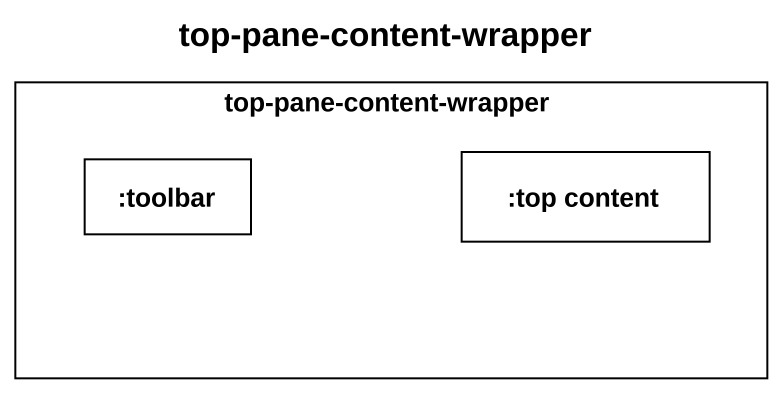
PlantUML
@startuml
title top-pane-content-wrapper
rectangle "top-pane-content-wrapper" as top_pane_content_wrapper {
  rectangle ":toolbar" as toolbar
  rectangle ":top content" as top_content
}
@enduml
